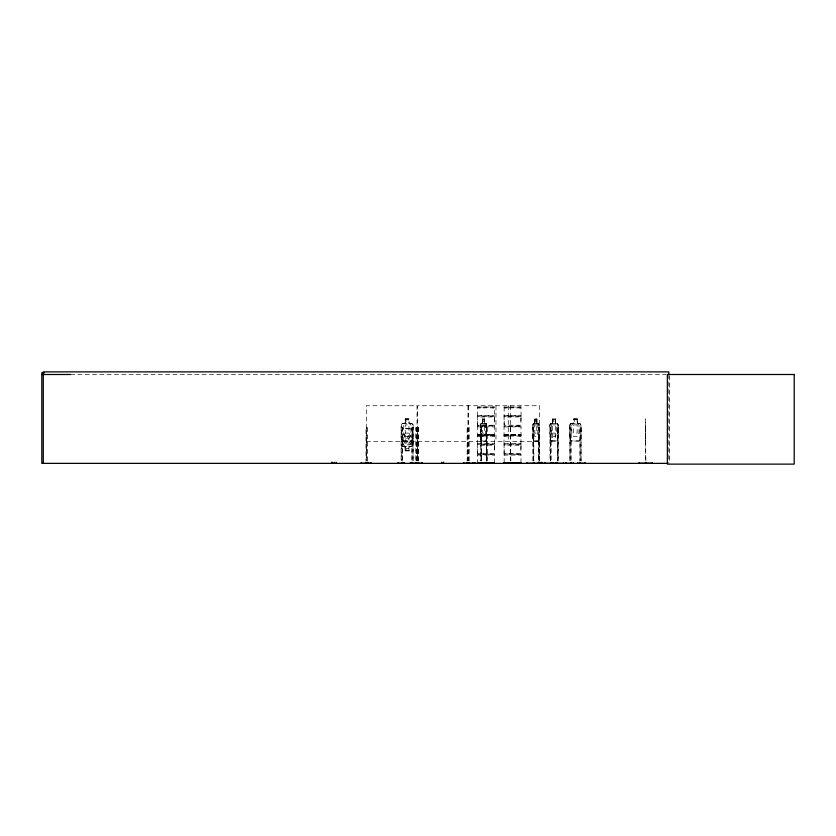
<?xml version="1.0" encoding="UTF-8"?>
<svg xmlns="http://www.w3.org/2000/svg" width="836" height="836" viewBox="0 0 836 836"><rect width="100%" height="100%" fill="white"/><g stroke="black" fill="none" stroke-linecap="round" stroke-linejoin="round"><path stroke-width="0.63" stroke-dasharray="4.18 3.13" d="M477.555 449.298L477.44 453.938L494.504 454.241L477.398 454.502L477.555 462.789M477.555 421.093L477.523 425.357M494.295 449.298L494.463 444.125L477.398 444.083L477.44 426.339L494.463 425.827L477.513 425.503M494.295 421.093L494.463 415.931L477.398 415.889L477.377 407.101L494.4 407.038L494.442 415.889M504.171 449.298L504.056 453.938L521.121 454.241L504.014 454.021M504.171 421.093L504.15 425.315M520.912 449.298L521.079 444.125L504.035 444.094L504.15 453.405L520.922 453.405L520.922 445.18L504.15 445.18M520.912 421.093L521.079 415.931L504.035 415.9L504.15 425.21L520.922 425.21L520.922 416.934L504.15 416.976M494.442 444.083L494.4 426.339M494.295 462.789L494.442 454.502M504.192 407.038L504.056 415.847M504.014 444.083L504.056 426.339L521.121 426.046L504.014 426.308M504.171 443.571L520.922 443.519L521.058 444.083M520.922 443.665L521.016 426.339M520.912 462.789L521.058 454.45M504.139 435.577L504.139 434.814L521.068 434.908M504.139 435.535L521.11 435.389L504.192 435.232M554.007 434.783L554.007 435.169M486.615 436.653L485.988 440.917L481.233 440.917M486.04 441.063L486.74 436.653L486.176 441.063L481.181 441.063L480.47 424.824L481.202 423.267L482.665 423.267M538.248 441.063L539.021 436.674L538.374 441.063L533.389 441.063M557.037 440.917L557.946 436.653L557.946 424.887M557.1 441.063L558.061 436.653M477.44 415.847L477.534 425.21L494.306 425.21L494.306 416.976L477.534 416.976M477.387 425.827L477.44 426.391M477.387 444.125L477.534 453.405L494.306 453.405L494.306 445.18L477.534 445.18M579.599 440.917L580.926 436.653M401.061 433.069L402.492 428.68L411.834 428.68M401.196 433.09L402.586 428.826M521.016 444.7L504.118 444.836M494.327 435.556L477.356 435.389L494.327 434.814L477.356 434.95L494.327 435.577M504.024 407.122L520.974 407.017L521.058 415.889M504.003 435.357L521.11 434.992M494.442 416.412L477.44 416.453M521.058 416.412L504.056 416.453M494.4 444.647L477.44 444.647M492.164 407.874L493.637 407.874M492.164 436.068L493.637 436.068M518.78 407.874L520.253 407.874M518.78 436.068L520.253 436.068M480.533 424.887L481.327 423.267M481.358 423.413L480.669 424.887L480.669 460.814M532.741 424.887L533.535 423.267M532.877 424.887L533.567 423.413M550.851 441.063L549.994 436.653L549.9 424.845L550.767 423.267L552.732 423.267M549.994 424.907L550.882 423.267M405.303 419.003L405.241 423.413L403.255 424.887L403.255 433.121L405.241 436.653L405.23 444.856L408.95 444.856L408.95 436.622L410.936 433.121L410.936 424.887L408.95 423.413L408.95 419.003L405.241 419.003M409.013 450.886L408.95 446.33L410.936 444.856L410.936 436.622L408.95 433.09L408.95 424.887L405.241 424.887L405.241 433.121L403.245 436.622L403.245 444.856L405.23 446.33L405.23 450.74L408.95 450.74M478.338 407.874L480.94 407.874M478.338 436.068L480.94 436.068M504.954 407.874L507.556 407.874M504.954 436.068L507.556 436.068M534.81 423.413L533.776 424.887L533.859 460.814M569.807 460.814L569.797 424.845L570.978 423.267L573.6 423.267L573.517 418.857L577.321 418.857L577.321 423.267M569.922 424.907L571.061 423.267M411.72 423.267L409.086 423.267L409.149 418.857L405.105 418.857L405.167 423.267L402.398 423.267L401.134 424.845L401.123 462.099M402.461 423.267L401.27 424.907L401.332 460.814M409.013 446.476L411.793 446.476L412.921 444.836L412.859 433.09L411.667 428.826L402.524 428.826M411.793 446.476L413.057 444.898M552.7 423.413L551.342 424.887L551.342 433.121L552.7 436.653L555.229 436.653L556.588 433.121L556.588 424.887L555.229 423.413M494.275 407.884L477.565 407.884M520.891 407.884L504.192 407.884M494.275 436.078L477.586 436.068M520.891 436.078L504.202 436.068M70.527 374.497L666.052 374.497M477.565 407.038L494.327 407.048M520.964 407.059L504.003 407.236M477.534 415.325L494.306 415.325M504.15 415.325L520.922 415.325M482.612 419.003L484.671 419.003M534.81 419.003L536.879 419.003M552.7 419.003L555.344 419.003M577.195 419.003L573.642 419.003L573.642 423.413L571.782 424.887L571.782 433.121L573.642 436.653L577.122 436.653L578.982 433.121L578.982 424.887L577.122 423.413L577.122 419.003M484.608 423.267L486.155 423.267L486.74 424.907M533.41 423.267L534.873 423.267M536.817 423.267L538.353 423.267L539.021 424.845L539.053 460.814M555.229 423.267L557.194 423.267L558.145 424.824L558.145 436.674L557.225 441.063L550.736 441.063M577.248 423.267L579.735 423.267L581.051 424.824L580.968 436.674L579.693 441.063L570.946 441.063L569.797 436.674L571.113 440.917L579.682 440.917M402.461 423.413L411.667 423.413L412.994 424.887M481.233 423.413L486.124 423.413M533.431 423.413L538.321 423.413M550.809 423.413L557.152 423.413M571.04 423.413L579.682 423.413M413.193 460.814L413.12 424.824L412.994 460.814M539.021 424.845L538.896 463.374M549.9 424.845L550.015 460.814M558.145 424.824L558.051 460.814M569.797 424.845L569.88 436.674M552.7 424.887L555.229 424.887M477.555 426.872L494.306 426.872M504.171 426.872L520.922 426.872M401.123 427.52L402.419 427.52L402.419 463.374M413.193 427.52L411.897 427.52L411.897 460.814M417.039 427.52L415.847 427.52L415.847 460.793M480.669 427.52L481.651 427.52M510.357 427.52L510.827 460.793M532.877 427.52L533.859 427.52M539.68 427.52L538.468 427.52L538.488 460.814M550.015 427.52L551.123 427.52L551.123 463.374M569.807 427.52L571.082 427.52L571.082 463.374M645.423 427.52L645.894 463.374M405.23 433.09L408.95 433.121M552.7 433.121L555.229 433.121M401.134 436.674L402.43 441.063M405.23 436.622L408.95 436.653M532.877 460.814L532.678 424.824L532.678 436.674L533.567 440.917M402.461 440.917L411.667 440.917L413.12 436.674L411.699 441.063L402.356 441.063M533.431 440.917L538.321 440.917M550.809 440.917L557.152 440.917M645.423 441.063L645.277 418.857L645.423 460.814M366.346 441.586L417.039 441.586M417.634 441.586L539.68 441.586M477.534 443.519L494.306 443.519M402.524 446.33L411.73 446.33M402.461 446.476L405.105 446.476L405.042 450.886L409.076 450.886L409.076 446.476M477.534 455.066L494.306 455.066M504.171 462.789L504.15 455.066L520.922 455.066M402.586 446.33L401.061 444.919L402.524 446.476M411.657 423.267L413.12 424.824M579.599 423.413L580.926 424.887L580.926 460.814M536.743 423.413L537.778 424.887L537.778 433.121L536.743 436.653L534.81 436.653L533.776 433.121M557.079 423.267L558.061 424.887M494.442 425.827L494.295 425.21M504.014 454.502L504.171 455.066M538.227 423.267L538.948 424.907M486.019 423.267L486.615 424.907M481.578 433.121L482.612 436.653L484.546 436.653L485.58 433.121L485.58 424.887L484.546 423.413L484.608 418.857M411.761 428.68L413.057 433.069M401.332 436.653L402.524 440.917M550.109 436.653L550.924 440.917M532.741 436.653L533.514 441.063M480.669 436.653L481.306 441.063M669.343 375.782L669.343 463.374M668.831 374.497L668.831 463.374M581.177 460.814L581.177 427.52L579.902 427.52L579.902 460.814M580.153 427.52L580.153 460.814M577.248 418.857L577.195 423.413M570.831 427.52L570.831 460.814M569.995 424.907L570.058 460.814M558.427 460.814L558.427 427.52L557.319 427.52L557.319 460.814M557.685 427.52L557.685 460.814M555.438 423.267L555.438 418.857L552.617 418.857L552.7 441.063M555.323 418.857L555.229 441.063M552.815 419.003L552.815 423.413M550.757 427.52L550.757 460.814M550.381 427.52L550.381 460.814M539.68 460.793L539.68 405.742L417.634 405.742L417.634 460.793M539.471 427.52L539.471 460.814M536.942 423.267L536.942 418.857L534.747 418.857L534.747 423.267M536.817 418.857L536.879 423.413M534.873 418.857L534.946 423.413M533.441 427.52L533.441 460.814M533.284 427.52L533.284 460.814M510.368 405.742L510.368 460.793M508.288 405.742L508.288 441.586M495.967 405.742L495.967 441.586M487.263 460.814L487.263 427.52L486.28 427.52L486.28 460.814M486.845 460.814L486.677 424.845L486.688 463.374M484.671 423.413L484.744 418.857L482.539 418.857L482.539 423.267M482.738 419.003L482.738 423.413M482.665 418.857L482.612 423.413L481.578 424.887L481.651 460.814M481.233 427.52L481.233 460.814M481.076 427.52L481.076 460.814M469.195 460.793L469.195 427.52L467.146 427.52L467.146 460.793M468.338 405.742L468.338 460.793M467.982 405.742L467.982 460.793M467.47 427.52L467.47 460.793M418.491 460.793L418.491 427.52L417.3 427.52L417.3 460.793M418.167 427.52L418.167 460.793M417.039 460.793L417.039 405.742L366.346 405.742L366.346 460.793M416.715 427.52L416.715 460.793M416.182 427.52L416.182 460.793M412.096 427.52L412.096 460.814M405.167 446.33L405.105 450.886M402.22 427.52L402.22 460.814M367.203 460.793L367.203 427.52L366.011 427.52L366.011 460.793M366.879 427.52L366.879 460.793M403.558 434.574L406.191 439.799C400.831 445.682 405.512 447.27 407.059 440.823C408.647 447.291 413.047 445.63 407.843 439.83C413.371 433.654 408.532 432.087 406.986 438.858L404.802 434.595L403.558 434.574M477.565 434.584L494.295 434.595L477.586 434.595M504.192 434.584L520.912 434.595L504.202 434.595M408.292 419.745L405.899 419.745L405.899 421.208L408.292 421.208L408.292 419.745M484.201 419.745L482.957 419.745L482.957 421.208L484.201 421.208L484.201 419.745M536.398 419.745L535.155 419.745L535.155 421.208L536.398 421.208L536.398 419.745M554.78 419.745L553.15 419.745L553.15 421.208L554.78 421.208L554.78 419.745M576.495 419.745L574.269 419.745L574.269 421.208L576.495 421.208L576.495 419.745M484.546 424.887L482.612 424.887L482.612 433.121L484.546 433.121L484.546 424.887M536.743 424.887L534.81 424.887L534.81 433.121L536.743 433.121L536.743 424.887M577.122 424.887L573.642 424.887L573.642 433.121L577.122 433.121L577.122 424.887M408.281 448.535L405.899 448.535L405.899 449.998L408.281 449.998L408.281 448.535"/><path stroke-width="1.25" d="M517.317 463.343L517.317 462.632M474.524 463.374L494.306 463.322M474.817 463.259L474.869 462.632M486.688 463.259L486.74 462.632M370.672 463.28L370.735 462.695M421.563 463.374L421.699 462.632M565.585 463.374L573.256 463.28M403.851 463.28L403.934 462.695M467.679 463.259L467.7 462.695M526.753 463.28L564.101 463.343M360.87 463.28L370.735 463.186M361.225 463.28L361.288 462.695L361.351 463.374M566.056 463.28L566.139 462.695M397.57 463.28L403.934 463.186M467.199 463.28L467.042 462.444M44.412 372.814L41.8 372.814L41.8 463.374L667.525 463.374M41.8 374.497L70.475 374.497M477.555 462.789L494.295 462.789M504.171 462.789L520.912 462.789M477.523 463.029L494.327 463.029M504.139 463.008L520.943 463.029M422.232 463.343L410.476 463.28M463.552 463.374L463.552 462.632L463.614 463.186L473.521 463.343M520.922 463.322L503.868 463.343L503.878 462.632M652.373 463.186L638.934 463.28L638.934 462.632M416.297 463.28L416.213 462.695M585.346 463.28L577.718 463.28M584.928 463.28L584.845 462.695L584.772 463.374M421.835 463.28L421.772 462.695M553.077 463.259L553.004 462.632M533.452 463.259L533.504 462.444M493.115 463.259L493.052 462.632M481.243 463.259L481.306 462.444M668.831 374.497L668.831 371.874L43.273 371.874L43.273 463.374M652.373 462.632L652.373 463.374M645.894 462.444L645.894 463.374M645.423 462.444L645.423 463.374M580.027 462.444L580.027 463.374M579.776 462.444L579.776 463.374M577.561 462.632L577.561 463.374M573.423 462.632L573.423 463.374M571.197 462.444L571.197 463.374M570.957 462.444L570.957 463.374M566.212 462.632L566.212 463.374M563.652 462.632L563.652 463.374M557.602 462.444L557.602 463.374M557.225 462.444L557.225 463.374M555.428 462.632L555.428 463.374M551.206 462.444L551.206 463.374M550.84 462.444L550.84 463.374M545.26 462.632L545.26 463.374M544.79 462.632L544.79 463.374M541.78 462.256L541.78 463.374M539.878 462.256L539.878 463.374M539.784 462.632L539.784 463.374M538.833 462.444L538.948 463.374M538.332 462.444L538.415 463.374M533.922 462.444L533.922 463.374M533.389 462.632L533.389 463.374M527.077 462.632L527.077 463.374M510.838 462.444L510.827 463.374M510.378 462.444L510.357 463.374M486.625 462.444L486.625 463.374M486.207 462.444L486.207 463.374M481.714 462.444L481.714 463.374M472.998 462.632L472.998 463.374M469.33 462.444L469.33 463.374M467.878 462.632L467.794 463.374M467.376 462.444L467.376 463.374M443.613 462.256L443.613 463.374M443.341 462.256L443.341 463.374M441.711 462.256L441.648 463.374M422.096 462.632L422.096 463.374M418.596 462.444L418.596 463.374M418.272 462.444L418.272 463.374M416.077 462.444L416.129 463.374M415.753 462.444L415.753 463.374M412.65 462.632L412.65 463.374M412.252 462.632L412.252 463.374M411.97 462.444L411.97 463.374M411.772 462.444L411.772 463.374M410.298 462.632L410.298 463.374M404.018 462.632L404.018 463.374M402.544 462.444L402.544 463.374M402.346 462.444L402.346 463.374M398.187 462.632L398.187 463.374M370.797 462.632L370.797 463.374M367.83 462.256L367.83 463.374M367.307 462.444L367.307 463.374M366.973 462.444L366.973 463.374M365.99 462.256L365.99 463.374M336.145 462.256L336.145 463.374M334.295 462.256L334.295 463.374M332.603 462.256L332.603 463.374M331.683 462.256L331.683 463.374M794.2 374.497L667.358 374.497L667.358 464.126L794.2 464.126L794.2 374.497"/></g></svg>
